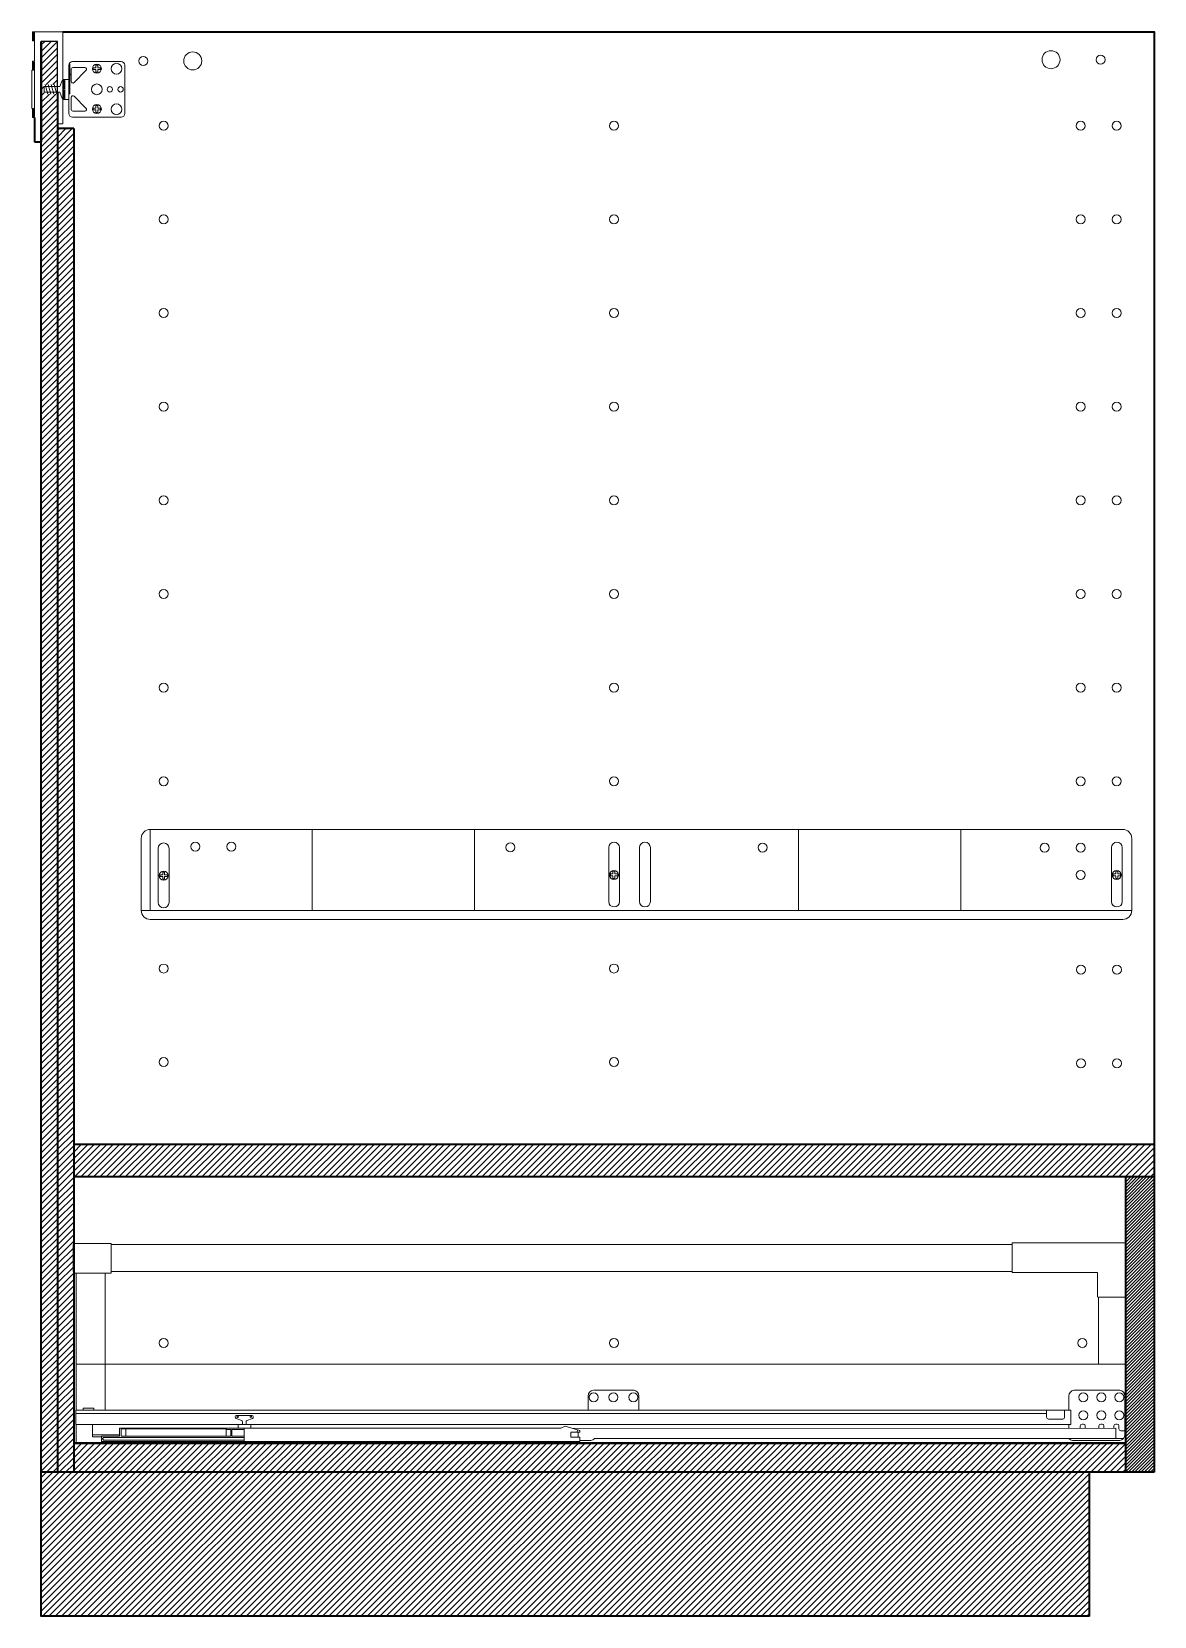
# Model space of a CAD drawing. Header units: inches. Extents: x -604 to 886, y -153 to 560.
# Drawn here: x -7.5 to 54.8, y -153.3 to -65.3 of the extents above; entities that cross this region are included whole.
import ezdxf

# ---------------------------------------------------------------- set-up
doc = ezdxf.new("R2010")
doc.units = ezdxf.units.IN
doc.header["$MEASUREMENT"] = 0
doc.layers.add('A-ELEV-MBE', color=7, linetype='Continuous', lineweight=18)
doc.layers.add('A-SECT-MCUT', color=255, linetype='Continuous', lineweight=35)
doc.layers.add('SEZIONE', color=252, linetype='Continuous')

msp = doc.modelspace()

# ---------------------------------------------------------------- hatches: boundary and pattern name
at = {"layer": 'SEZIONE'}
h = msp.add_hatch(dxfattribs=at)
h.set_pattern_fill('ANSI31', color=256, scale=2)
h.paths.add_polyline_path([(-6.109, -65.854), (-7.009, -65.854), (-7.009, -145.314), (-6.109, -145.314), (-6.109, -68.784), (-6.842, -68.784), (-6.843, -68.248), (-6.109, -68.247)])
h = msp.add_hatch(dxfattribs=at)
h.set_pattern_fill('ANSI31', color=256, scale=2)
h.paths.add_polyline_path([(-6.109, -70.694), (-5.209, -70.694), (-5.209, -145.314), (-6.109, -145.314)])
h = msp.add_hatch(dxfattribs=at)
h.set_pattern_fill('ANSI31', color=256, scale=2)
h.paths.add_polyline_path([(54.791, -127.114), (-5.209, -127.114), (-5.209, -128.914), (54.791, -128.914)])
h = msp.add_hatch(dxfattribs=at)
h.set_pattern_fill('ANSI31', color=256)
h.set_pattern_definition([(45, (-222.99232, -3.92773), (-0.08838835, 0.08838835), [])])
h.paths.add_polyline_path([(53.191, -128.914), (54.791, -128.914), (54.791, -145.314), (53.191, -145.314)])
h = msp.add_hatch(dxfattribs=at)
h.set_pattern_fill('ANSI31', color=256, scale=2)
h.paths.add_polyline_path([(-5.209, -143.714), (53.191, -143.714), (53.191, -145.314), (-5.209, -145.314)])
h = msp.add_hatch(dxfattribs=at)
h.set_pattern_fill('ANSI31', color=256, scale=2)
h.paths.add_polyline_path([(-7.009, -145.314), (51.191, -145.314), (51.191, -153.314), (-7.009, -153.314)])

# ---------------------------------------------------------------- linework, layer by layer
at = {"layer": 'A-ELEV-MBE'}
for p, q in [((-7.49, -65.314), (-7.49, -65.814)), ((-7.49, -65.314), (-5.809, -65.314)), ((-7.49, -65.814), (-7.39, -65.814)), ((-7.49, -65.814), (-7.44, -65.814)), ((-7.44, -65.814), (-7.44, -65.362)), ((-7.44, -65.362), (-7.39, -65.362)), ((-7.39, -65.362), (-7.39, -65.814)), ((-7.39, -65.814), (-7.39, -66.952)), ((-7.009, -65.854), (-6.109, -65.854)), ((-6.109, -65.854), (-6.109, -68.359)), ((-5.809, -65.314), (-5.809, -70.423)), ((-7.49, -67.452), (-7.54, -67.452)), ((-7.54, -67.452), (-7.54, -69.579)), ((-7.49, -66.952), (-7.49, -67.452)), ((-7.49, -66.952), (-7.39, -66.952)), ((-7.49, -67.452), (-7.44, -67.452)), ((-7.44, -67.452), (-7.44, -66.998)), ((-7.44, -66.998), (-7.39, -66.998)), ((-7.39, -66.998), (-7.39, -67.452)), ((-7.39, -67.452), (-7.39, -69.649)), ((-5.475, -67.114), (-5.425, -67.114)), ((-5.406, -67.651), (-5.475, -67.651)), ((-5.405, -67.708), (-5.475, -67.708)), ((-5.425, -67.114), (-5.425, -67.571)), ((-3.978, -67.319), (-4.118, -67.319)), ((-4.118, -67.319), (-4.118, -67.419)), ((-4.118, -67.419), (-3.978, -67.419)), ((-3.978, -67.169), (-3.918, -67.169)), ((-3.978, -67.319), (-3.978, -67.169)), ((-3.978, -67.569), (-3.978, -67.419)), ((-3.878, -67.569), (-3.978, -67.569)), ((-3.918, -67.169), (-3.868, -67.169)), ((-3.868, -67.169), (-3.868, -67.319)), ((-3.718, -67.319), (-3.868, -67.319)), ((-3.868, -67.419), (-3.868, -67.569)), ((-3.868, -67.419), (-3.718, -67.419)), ((-3.718, -67.369), (-3.718, -67.319)), ((-3.718, -67.419), (-3.718, -67.344)), ((-6.842, -68.673), (-6.842, -68.359)), ((-6.798, -68.248), (-6.642, -68.784)), ((-6.631, -68.248), (-6.475, -68.784)), ((-6.464, -68.248), (-6.309, -68.784)), ((-6.298, -68.248), (-6.142, -68.784)), ((-5.854, -68.016), (-5.975, -68.359)), ((-5.753, -68.016), (-5.854, -68.016)), ((-5.809, -67.96), (-5.809, -67.849)), ((-5.809, -67.96), (-5.475, -67.96)), ((-5.753, -68.46), (-5.809, -68.516)), ((-5.809, -68.516), (-5.753, -68.571)), ((-5.697, -67.96), (-5.697, -69.071)), ((-5.475, -69.071), (-5.475, -67.96)), ((-5.425, -67.801), (-5.425, -68.761)), ((-5.854, -69.016), (-5.975, -68.673)), ((-5.753, -69.016), (-5.854, -69.016)), ((-5.809, -69.071), (-5.475, -69.071)), ((-5.809, -69.071), (-5.809, -69.182)), ((-5.425, -68.761), (-5.475, -68.761)), ((-3.978, -69.41), (-3.918, -69.41)), ((-3.978, -69.56), (-3.978, -69.41)), ((-3.918, -69.41), (-3.868, -69.41)), ((-3.868, -69.41), (-3.868, -69.56)), ((-7.54, -69.579), (-7.49, -69.579)), ((-7.49, -69.579), (-7.49, -70.079)), ((-7.49, -69.579), (-7.44, -69.579)), ((-7.49, -70.079), (-7.44, -70.079)), ((-7.49, -70.079), (-7.39, -70.079)), ((-7.44, -70.036), (-7.44, -69.579)), ((-7.44, -70.036), (-7.39, -70.036)), ((-7.39, -69.649), (-7.39, -70.036)), ((-3.978, -69.56), (-4.118, -69.56)), ((-4.118, -69.56), (-4.118, -69.66)), ((-4.118, -69.66), (-3.978, -69.66)), ((-3.978, -69.81), (-3.978, -69.66)), ((-3.878, -69.81), (-3.978, -69.81)), ((-3.718, -69.56), (-3.868, -69.56)), ((-3.868, -69.66), (-3.868, -69.81)), ((-3.868, -69.66), (-3.718, -69.66)), ((-3.718, -69.61), (-3.718, -69.56)), ((-3.718, -69.66), (-3.718, -69.585)), ((-5.809, -70.423), (-6.109, -70.423)), ((53.041, -109.614), (-0.959, -109.614)), ((-0.959, -109.614), (-0.959, -114.114)), ((8.041, -109.614), (8.041, -114.114)), ((17.041, -109.614), (17.041, -114.114)), ((53.041, -109.614), (35.041, -109.614)), ((35.041, -109.614), (35.041, -114.114)), ((44.041, -109.614), (44.041, -114.114)), ((-1.459, -110.114), (-1.459, -114.114)), ((53.541, -114.114), (53.541, -110.114)), ((-0.268, -112.133), (-0.408, -112.133)), ((-0.408, -112.133), (-0.408, -112.233)), ((-0.408, -112.233), (-0.268, -112.233)), ((-0.268, -111.983), (-0.208, -111.983)), ((-0.268, -112.133), (-0.268, -111.983)), ((-0.268, -112.383), (-0.268, -112.233)), ((-0.168, -112.383), (-0.268, -112.383)), ((-0.208, -111.983), (-0.158, -111.983)), ((-0.158, -111.983), (-0.158, -112.133)), ((-0.008, -112.133), (-0.158, -112.133)), ((-0.158, -112.233), (-0.158, -112.383)), ((-0.158, -112.233), (-0.008, -112.233)), ((-0.008, -112.183), (-0.008, -112.133)), ((-0.008, -112.233), (-0.008, -112.158)), ((24.736, -112.089), (24.596, -112.089)), ((24.596, -112.089), (24.596, -112.189)), ((24.596, -112.189), (24.736, -112.189)), ((24.736, -111.939), (24.796, -111.939)), ((24.736, -112.089), (24.736, -111.939)), ((24.736, -112.339), (24.736, -112.189)), ((24.836, -112.339), (24.736, -112.339)), ((24.796, -111.939), (24.846, -111.939)), ((24.846, -111.939), (24.846, -112.089)), ((24.996, -112.089), (24.846, -112.089)), ((24.846, -112.189), (24.846, -112.339)), ((24.846, -112.189), (24.996, -112.189)), ((24.996, -112.139), (24.996, -112.089)), ((24.996, -112.189), (24.996, -112.114)), ((52.65, -112.089), (52.51, -112.089)), ((52.51, -112.089), (52.51, -112.189)), ((52.51, -112.189), (52.65, -112.189)), ((52.65, -111.939), (52.71, -111.939)), ((52.65, -112.089), (52.65, -111.939)), ((52.65, -112.339), (52.65, -112.189)), ((52.75, -112.339), (52.65, -112.339)), ((52.71, -111.939), (52.76, -111.939)), ((52.76, -111.939), (52.76, -112.089)), ((52.91, -112.089), (52.76, -112.089)), ((52.76, -112.189), (52.76, -112.339)), ((52.76, -112.189), (52.91, -112.189)), ((52.91, -112.139), (52.91, -112.089)), ((52.91, -112.189), (52.91, -112.114)), ((-1.459, -114.114), (53.541, -114.114)), ((53.041, -114.614), (-0.959, -114.614)), ((46.891, -134.226), (46.891, -132.576)), ((46.891, -132.576), (53.191, -132.576)), ((-5.064, -134.261), (-5.064, -141.858)), ((-5.064, -134.261), (-3.464, -134.261)), ((-3.464, -134.261), (-3.464, -139.314)), ((51.641, -134.226), (46.891, -134.226)), ((51.641, -135.585), (51.641, -134.226)), ((53.191, -135.585), (51.691, -135.585)), ((52.991, -139.314), (-5.064, -139.314)), ((-3.464, -139.314), (-3.464, -141.858)), ((23.663, -140.758), (25.917, -140.758)), ((50.332, -140.758), (52.877, -140.758)), ((23.35, -141.858), (23.35, -141.08)), ((26.175, -141.08), (26.175, -141.858)), ((50.047, -141.858), (50.047, -141.08)), ((50.047, -141.08), (50.047, -141.858)), ((53.162, -141.08), (53.162, -143.222)), ((50.162, -141.858), (-5.093, -141.858)), ((-5.093, -141.858), (-5.093, -142.658)), ((48.812, -142.058), (-5.093, -142.058)), ((3.761, -142.255), (3.761, -142.212)), ((3.807, -142.322), (4.122, -142.446)), ((3.811, -142.158), (4.71, -142.158)), ((4.161, -142.497), (4.161, -142.658)), ((4.361, -142.658), (4.361, -142.497)), ((4.714, -142.322), (4.399, -142.446)), ((4.761, -142.255), (4.761, -142.212)), ((48.812, -142.258), (48.812, -141.858)), ((49.712, -142.358), (48.912, -142.358)), ((49.812, -141.858), (49.812, -142.258)), ((50.162, -142.658), (50.162, -141.858)), ((-5.093, -142.658), (-4.064, -142.658)), ((-5.064, -142.658), (-5.064, -143.667)), ((-4.161, -143.338), (-4.161, -142.658)), ((-4.161, -143.238), (-2.661, -143.238)), ((-3.661, -143.338), (-4.161, -143.338)), ((-4.064, -142.658), (21.535, -142.658)), ((-3.661, -143.301), (-3.661, -143.438)), ((-3.661, -143.301), (-2.661, -143.301)), ((-2.661, -143.301), (-3.661, -143.301)), ((-3.661, -143.438), (-3.577, -143.438)), ((-3.577, -143.386), (4.261, -143.386)), ((-3.577, -143.438), (-3.577, -143.386)), ((21.844, -142.858), (-2.661, -142.858)), ((-2.661, -143.301), (-2.661, -142.858)), ((3.252, -142.897), (-2.577, -142.897)), ((-2.577, -142.897), (-2.577, -142.942)), ((-2.577, -143.301), (-2.577, -142.942)), ((3.51, -143.301), (-2.577, -143.301)), ((-2.315, -142.897), (-2.315, -143.301)), ((3.252, -142.897), (3.252, -143.301)), ((3.252, -142.942), (3.51, -142.942)), ((3.51, -142.942), (3.51, -143.301)), ((3.568, -142.942), (4.261, -142.942)), ((3.568, -142.942), (3.568, -143.301)), ((4.261, -143.301), (3.568, -143.301)), ((3.923, -142.658), (3.923, -142.858)), ((4.261, -142.858), (4.261, -143.301)), ((4.261, -143.301), (4.261, -143.613)), ((4.634, -142.658), (4.634, -142.858)), ((49.662, -142.658), (21.535, -142.658)), ((21.844, -142.858), (22.089, -142.759)), ((22.089, -142.759), (22.891, -142.992)), ((22.891, -143.092), (22.391, -143.092)), ((22.391, -143.092), (22.391, -143.358)), ((22.391, -143.358), (22.891, -143.358)), ((52.663, -142.858), (22.49, -142.875)), ((22.781, -142.96), (22.73, -143.092)), ((22.8, -143.092), (22.8, -143.358)), ((22.891, -142.992), (22.891, -143.092)), ((22.891, -143.358), (22.891, -143.613)), ((52.663, -143.433), (23.707, -143.433)), ((49.662, -142.658), (50.162, -142.658)), ((50.047, -142.658), (50.047, -142.859)), ((50.68, -142.735), (50.68, -142.858)), ((50.861, -142.635), (50.78, -142.635)), ((50.961, -142.858), (50.961, -142.735)), ((51.715, -142.735), (51.715, -142.858)), ((51.896, -142.635), (51.815, -142.635)), ((51.996, -142.858), (51.996, -142.735)), ((52.549, -142.735), (52.549, -142.858)), ((53.076, -143.433), (52.613, -143.433)), ((52.73, -142.635), (52.649, -142.635)), ((52.663, -143.433), (52.663, -142.858)), ((52.83, -142.911), (52.83, -142.735)), ((53.162, -143.011), (52.93, -143.011)), ((-5.209, -143.667), (53.191, -143.667)), ((-3.661, -143.476), (-3.661, -143.613)), ((-3.661, -143.476), (-3.577, -143.476)), ((22.891, -143.613), (-3.661, -143.613)), ((-3.577, -143.476), (-3.577, -143.529)), ((-3.577, -143.529), (4.261, -143.529)), ((-3.464, -143.613), (-3.464, -143.667)), ((22.891, -143.544), (23.508, -143.544)), ((50.246, -143.544), (52.877, -143.544))]:
    msp.add_line(p, q, dxfattribs=at)
for points in [[(-5.275, -66.976), (-2.572, -66.976, -0.414214), (-2.372, -67.176), (-2.372, -69.855, -0.414214), (-2.572, -70.055), (-5.275, -70.055, -0.414214), (-5.475, -69.855), (-5.475, -67.176, -0.414214)], [(-5.356, -68.066), (-5.356, -67.407, -0.414214), (-5.256, -67.307), (-4.597, -67.307, -0.668179), (-4.526, -67.478), (-5.185, -68.136, -0.668179)], [(-5.356, -68.966), (-5.356, -69.624, 0.414214), (-5.256, -69.724), (-4.597, -69.724, 0.668179), (-4.526, -69.553), (-5.185, -68.895, 0.668179)]]:
    msp.add_lwpolyline(points, format="xyb", close=True, dxfattribs=at)
for points in [[(-6.842, -68.359), (-5.975, -68.359)], [(-5.753, -68.016), (-5.753, -68.46)], [(-5.753, -68.571), (-5.753, -69.016)], [(-5.975, -68.673), (-6.842, -68.673)], [(-0.514, -113.667), (-0.514, -110.667)], [(0.086, -110.667), (0.086, -113.667)], [(24.499, -113.622), (24.499, -110.622)], [(25.099, -110.622), (25.099, -113.622)], [(26.21, -113.62), (26.21, -110.62)], [(26.81, -110.62), (26.81, -113.62)], [(52.413, -113.622), (52.413, -110.622)], [(53.013, -110.622), (53.013, -113.622)], [(-3.136, -132.661), (46.891, -132.661)], [(51.691, -135.585), (51.691, -139.314), (53.191, -139.314), (53.191, -132.576)], [(46.891, -134.161), (-3.136, -134.161)]]:
    msp.add_lwpolyline(points, dxfattribs=at)
for points in [[(-5.209, -132.606), (-3.136, -132.606), (-3.136, -134.261), (-5.209, -134.261)], [(-4.086, -141.759), (-4.68, -141.759), (-4.68, -141.858), (-4.086, -141.858)]]:
    msp.add_lwpolyline(points, close=True, dxfattribs=at)
for centre, radius in [((-1.348, -66.938), 0.25), ((1.401, -66.938), 0.5), ((49.056, -66.868), 0.5), ((51.806, -66.868), 0.25), ((-3.923, -67.369), 0.25), ((-2.832, -67.369), 0.3), ((-3.923, -68.516), 0.3), ((-3.202, -68.516), 0.15), ((-2.605, -68.516), 0.15), ((-3.923, -69.61), 0.25), ((-2.832, -69.624), 0.3), ((-0.209, -70.539), 0.25), ((24.791, -70.539), 0.25), ((50.705, -70.539), 0.25), ((52.705, -70.539), 0.25), ((-0.209, -75.739), 0.25), ((24.791, -75.739), 0.25), ((50.705, -75.739), 0.25), ((52.705, -75.739), 0.25), ((-0.209, -80.939), 0.25), ((24.791, -80.939), 0.25), ((50.705, -80.939), 0.25), ((52.705, -80.939), 0.25), ((-0.209, -86.139), 0.25), ((24.791, -86.139), 0.25), ((50.705, -86.139), 0.25), ((52.705, -86.139), 0.25), ((-0.209, -91.339), 0.25), ((24.791, -91.339), 0.25), ((50.705, -91.339), 0.25), ((52.705, -91.339), 0.25), ((-0.209, -96.539), 0.25), ((24.791, -96.539), 0.25), ((50.705, -96.539), 0.25), ((52.705, -96.539), 0.25), ((-0.209, -101.739), 0.25), ((24.791, -101.739), 0.25), ((50.705, -101.739), 0.25), ((52.705, -101.739), 0.25), ((-0.209, -106.939), 0.25), ((24.791, -106.939), 0.25), ((50.705, -106.939), 0.25), ((52.705, -106.939), 0.25), ((1.541, -110.572), 0.25), ((3.541, -110.572), 0.25), ((19.041, -110.611), 0.25), ((33.041, -110.62), 0.25), ((48.705, -110.634), 0.25), ((50.705, -110.634), 0.25), ((-0.213, -112.183), 0.25), ((24.791, -112.139), 0.25), ((24.791, -112.139), 0.25), ((50.705, -112.139), 0.25), ((52.705, -112.139), 0.25), ((52.705, -112.139), 0.25), ((-0.209, -117.339), 0.25), ((24.791, -117.339), 0.25), ((50.714, -117.405), 0.25), ((52.714, -117.405), 0.25), ((-0.209, -122.539), 0.25), ((24.791, -122.539), 0.25), ((50.714, -122.605), 0.25), ((52.714, -122.605), 0.25), ((-0.209, -138.139), 0.25), ((24.791, -138.139), 0.25), ((50.798, -138.138), 0.25), ((23.662, -141.151), 0.25), ((24.762, -141.151), 0.25), ((25.862, -141.151), 0.25), ((50.844, -141.151), 0.25), ((51.851, -141.151), 0.25), ((52.844, -141.151), 0.25), ((3.893, -142.233), 0.0432), ((4.628, -142.233), 0.0432), ((50.844, -142.151), 0.25), ((51.851, -142.151), 0.25), ((52.844, -142.151), 0.25)]:
    msp.add_circle(centre, radius, dxfattribs=at)
for centre, radius, start, end in [((-5.723, -67.686), 0.319, 320.91914, 38.85745), ((-0.959, -110.114), 0.5, 90, 180), ((53.041, -110.114), 0.5, 0, 90), ((-0.214, -110.667), 0.3, 0, 180), ((24.799, -110.622), 0.3, 0, 180), ((26.51, -110.62), 0.3, 0, 180), ((52.713, -110.622), 0.3, 0, 180), ((-0.959, -114.114), 0.5, 180, 270), ((-0.214, -113.667), 0.3, 180, 0), ((24.799, -113.622), 0.3, 180, 0), ((26.51, -113.62), 0.3, 180, 0), ((52.713, -113.622), 0.3, 180, 0), ((53.041, -114.114), 0.5, 270, 0), ((23.694, -141.098), 0.345, 99.85412, 177.05876), ((25.831, -141.098), 0.345, 2.94124, 80.14588), ((50.391, -141.098), 0.345, 99.85412, 177.05876), ((52.818, -141.098), 0.345, 2.94124, 80.14588), ((3.826, -142.223), 0.0663, 103.00254, 171.00948), ((3.833, -142.254), 0.0725, 179.54945, 248.9349), ((4.101, -142.503), 0.0602, 354.93253, 77.44526), ((4.421, -142.503), 0.0602, 102.55474, 185.06747), ((4.695, -142.223), 0.0663, 8.99052, 76.99746), ((4.688, -142.254), 0.0725, 291.0651, 0.45055), ((48.912, -142.258), 0.1, 180, 270), ((49.712, -142.258), 0.1, 270, 0), ((23.449, -143.204), 0.345, 279.85412, 318.45644), ((50.305, -143.204), 0.345, 221.54356, 260.14588), ((50.78, -142.735), 0.1, 90, 180), ((50.861, -142.735), 0.1, 0, 90), ((51.815, -142.735), 0.1, 90, 180), ((51.896, -142.735), 0.1, 0, 90), ((52.649, -142.735), 0.1, 90, 180), ((52.73, -142.735), 0.1, 0, 90), ((52.93, -142.911), 0.1, 180, 270), ((52.818, -143.204), 0.345, 279.85412, 357.05876)]:
    msp.add_arc(centre, radius, start, end, dxfattribs=at)
at = {"layer": 'A-SECT-MCUT'}
for p, q in [((-7.009, -65.854), (-7.009, -71.437)), ((-6.109, -68.673), (-6.109, -128.914)), ((-7.39, -70.079), (-7.39, -71.437)), ((-7.009, -71.143), (-7.009, -70.643)), ((-5.209, -70.694), (-5.209, -127.114)), ((-7.39, -71.437), (-7.009, -71.437)), ((54.791, -127.114), (-5.209, -127.114)), ((-5.209, -127.114), (-5.209, -128.914)), ((-6.109, -128.914), (-6.109, -145.314)), ((54.791, -128.914), (-5.209, -128.914)), ((-5.209, -128.914), (-5.209, -145.314)), ((54.791, -128.914), (52.991, -128.914)), ((53.191, -128.914), (53.191, -145.314)), ((53.191, -143.714), (-5.209, -143.714)), ((54.791, -145.314), (-7.009, -145.314)), ((51.191, -153.314), (51.191, -145.314))]:
    msp.add_line(p, q, dxfattribs=at)
at = {"layer": 'A-SECT-MCUT', "linetype": 'Continuous'}
msp.add_line((-5.209, -70.694), (-6.109, -70.694), dxfattribs=at)
at = {"layer": 'A-SECT-MCUT'}
for points in [[(51.191, -153.314), (-7.009, -153.314), (-7.009, -65.854)], [(-5.809, -65.314), (54.791, -65.314), (54.791, -145.314)], [(-5.209, -134.161), (-5.209, -132.661)]]:
    msp.add_lwpolyline(points, dxfattribs=at)
at = {"layer": 'Defpoints'}
for points in [[(-6.109, -65.854), (-7.009, -65.854), (-7.009, -145.314), (-6.109, -145.314)], [(-6.109, -145.314), (-5.209, -145.314), (-5.209, -70.694), (-6.109, -70.694)]]:
    msp.add_lwpolyline(points, close=True, dxfattribs=at)

doc.saveas('drawing.dxf')
